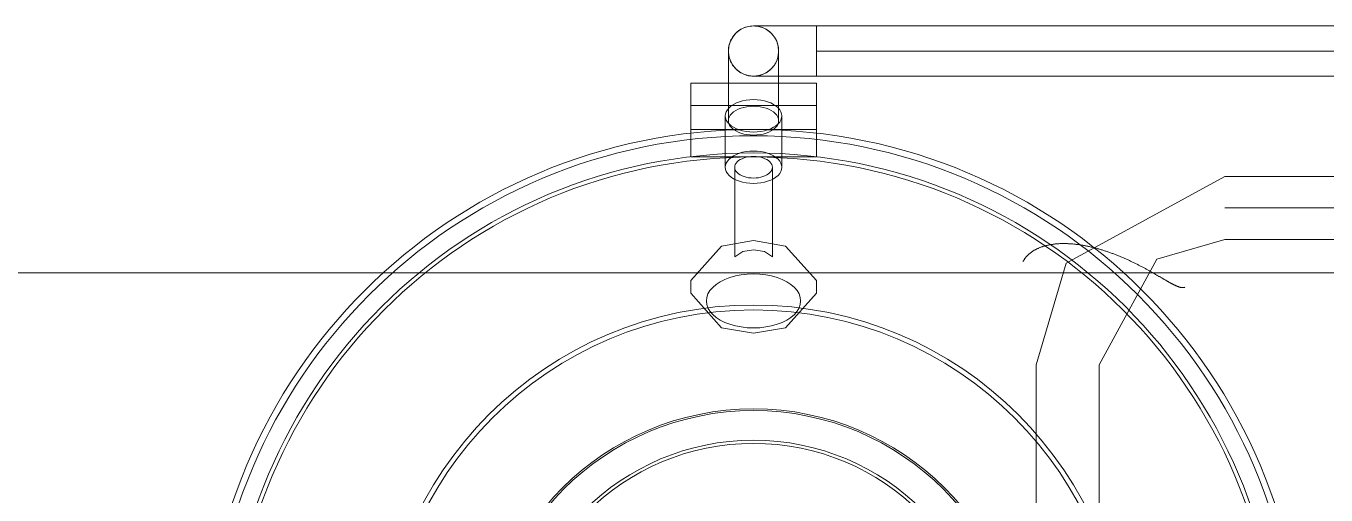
# Model space of a CAD drawing. Header units: millimetres. Extents: x -677815 to 476396, y -125373 to 39000.
# Drawn here: x 136773.7 to 137187.5, y 11929.2 to 12078.7 of the extents above; entities that cross this region are included whole.
import ezdxf

# ---------------------------------------------------------------- set-up
doc = ezdxf.new("R2010")
doc.units = ezdxf.units.MM
doc.layers.add('AM_BOR', color=4, linetype='Continuous', lineweight=25)
doc.layers.add('Xref building Toll$0$P-SANR-FIXT', color=6, linetype='Continuous', lineweight=9)
pattern_1 = [(90, (0, 0), (-406, 2e-14), [])]

# ---------------------------------------------------------------- blocks, each defined once
blk = doc.blocks.new('Xref building Toll$0$FP_229-MASTER GROUND FLOOR')
at = {"layer": 'Xref building Toll$0$P-SANR-FIXT'}
for p, q in [((232, 435), (232, 415)), ((248, 415), (248, 435))]:
    blk.add_line(p, q, dxfattribs=at)
blk = doc.blocks.new('Xref building Toll$0$FP_230-MASTER GROUND FLOOR')
at = {"layer": 'Xref building Toll$0$P-SANR-FIXT'}
blk.add_line((240, 443), (217.81, 443), dxfattribs=at)
blk = doc.blocks.new('Xref building Toll$0$FP_231-MASTER GROUND FLOOR')
at = {"layer": 'Xref building Toll$0$P-SANR-FIXT'}
blk.add_line((217.81, 427), (240, 427), dxfattribs=at)
blk = doc.blocks.new('Xref building Toll$0$FP_246-MASTER GROUND FLOOR')
at = {"layer": 'Xref building Toll$0$P-SANR-FIXT'}
blk.add_line((240, 245), (240, 415), dxfattribs=at)
blk = doc.blocks.new('Xref building Toll$0$FP_245-MASTER GROUND FLOOR')
at = {"layer": 'Xref building Toll$0$P-SANR-FIXT'}
for p, q in [((232, 415), (232, 245)), ((248, 245), (248, 415))]:
    blk.add_line(p, q, dxfattribs=at)
blk.add_blockref('Xref building Toll$0$FP_246-MASTER GROUND FLOOR', (0, 0), dxfattribs=at)
blk = doc.blocks.new('Xref building Toll$0$FP_250-MASTER GROUND FLOOR')
at = {"layer": 'Xref building Toll$0$P-SANR-FIXT'}
for p, q in [((173.06, 349.15), (172.91, 349.23)), ((173.2, 349.07), (173.06, 349.15)), ((173.34, 348.98), (173.2, 349.07)), ((173.48, 348.89), (173.34, 348.98)), ((173.62, 348.8), (173.48, 348.89)), ((173.76, 348.71), (173.62, 348.8)), ((173.9, 348.61), (173.76, 348.71)), ((174.03, 348.51), (173.9, 348.61)), ((174.16, 348.41), (174.03, 348.51)), ((174.29, 348.3), (174.16, 348.41)), ((174.42, 348.19), (174.29, 348.3)), ((174.55, 348.08), (174.42, 348.19)), ((174.67, 347.97), (174.55, 348.08)), ((174.8, 347.85), (174.67, 347.97)), ((174.92, 347.73), (174.8, 347.85)), ((175.04, 347.61), (174.92, 347.73)), ((175.16, 347.49), (175.04, 347.61)), ((175.28, 347.36), (175.16, 347.49)), ((175.39, 347.23), (175.28, 347.36)), ((175.5, 347.1), (175.39, 347.23)), ((175.62, 346.96), (175.5, 347.1)), ((175.73, 346.82), (175.62, 346.96)), ((175.83, 346.68), (175.73, 346.82)), ((175.94, 346.54), (175.83, 346.68)), ((176.04, 346.39), (175.94, 346.54)), ((176.15, 346.25), (176.04, 346.39)), ((176.25, 346.1), (176.15, 346.25)), ((176.34, 345.94), (176.25, 346.1)), ((176.44, 345.79), (176.34, 345.94)), ((176.53, 345.63), (176.44, 345.79)), ((176.63, 345.47), (176.53, 345.63)), ((176.72, 345.3), (176.63, 345.47)), ((176.81, 345.14), (176.72, 345.3)), ((176.89, 344.97), (176.81, 345.14)), ((176.98, 344.8), (176.89, 344.97)), ((177.06, 344.63), (176.98, 344.8)), ((177.14, 344.45), (177.06, 344.63)), ((177.22, 344.28), (177.14, 344.45)), ((177.29, 344.1), (177.22, 344.28)), ((177.37, 343.91), (177.29, 344.1)), ((177.44, 343.73), (177.37, 343.91)), ((177.51, 343.54), (177.44, 343.73)), ((177.58, 343.36), (177.51, 343.54)), ((177.65, 343.16), (177.58, 343.36)), ((177.71, 342.97), (177.65, 343.16)), ((177.77, 342.78), (177.71, 342.97)), ((177.83, 342.58), (177.77, 342.78)), ((177.89, 342.38), (177.83, 342.58)), ((177.95, 342.18), (177.89, 342.38)), ((178, 341.98), (177.95, 342.18)), ((178.05, 341.77), (178, 341.98)), ((178.1, 341.57), (178.05, 341.77)), ((178.15, 341.36), (178.1, 341.57)), ((178.19, 341.15), (178.15, 341.36)), ((178.24, 340.93), (178.19, 341.15)), ((178.28, 340.72), (178.24, 340.93)), ((178.32, 340.5), (178.28, 340.72)), ((178.36, 340.29), (178.32, 340.5)), ((178.39, 340.07), (178.36, 340.29)), ((178.42, 339.85), (178.39, 340.07)), ((178.45, 339.62), (178.42, 339.85)), ((178.48, 339.4), (178.45, 339.62)), ((178.51, 339.17), (178.48, 339.4)), ((178.53, 338.94), (178.51, 339.17)), ((178.56, 338.71), (178.53, 338.94)), ((178.58, 338.48), (178.56, 338.71)), ((178.6, 338.25), (178.58, 338.48)), ((178.61, 338.02), (178.6, 338.25)), ((178.63, 337.78), (178.61, 338.02)), ((178.64, 337.54), (178.63, 337.78)), ((178.65, 337.31), (178.64, 337.54)), ((178.66, 337.07), (178.65, 337.31)), ((178.65, 335.35), (178.66, 335.6)), ((178.65, 335.11), (178.65, 335.35)), ((178.66, 336.83), (178.66, 337.07)), ((178.67, 336.58), (178.66, 336.83)), ((178.66, 335.85), (178.67, 336.1)), ((178.66, 335.6), (178.66, 335.85)), ((178.67, 336.34), (178.67, 336.58)), ((178.67, 336.1), (178.67, 336.34)), ((178.24, 330.99), (178.28, 331.25)), ((178.28, 331.25), (178.32, 331.52)), ((178.32, 331.52), (178.36, 331.78)), ((178.36, 331.78), (178.39, 332.04)), ((178.39, 332.04), (178.42, 332.3)), ((178.42, 332.3), (178.45, 332.56)), ((178.45, 332.56), (178.48, 332.82)), ((178.48, 332.82), (178.51, 333.08)), ((178.51, 333.08), (178.53, 333.33)), ((178.53, 333.33), (178.55, 333.59)), ((178.55, 333.59), (178.57, 333.84)), ((178.57, 333.84), (178.59, 334.1)), ((178.59, 334.1), (178.61, 334.35)), ((178.61, 334.35), (178.62, 334.6)), ((178.62, 334.6), (178.63, 334.86)), ((178.63, 334.86), (178.65, 335.11)), ((177.38, 326.73), (177.44, 327)), ((177.44, 327), (177.51, 327.27)), ((177.51, 327.27), (177.57, 327.54)), ((177.57, 327.54), (177.63, 327.81)), ((177.63, 327.81), (177.69, 328.07)), ((177.69, 328.07), (177.75, 328.34)), ((177.75, 328.34), (177.81, 328.61)), ((177.81, 328.61), (177.86, 328.87)), ((177.86, 328.87), (177.92, 329.14)), ((177.92, 329.14), (177.97, 329.41)), ((177.97, 329.41), (178.02, 329.67)), ((178.02, 329.67), (178.07, 329.94)), ((178.07, 329.94), (178.11, 330.2)), ((178.11, 330.2), (178.16, 330.47)), ((178.16, 330.47), (178.2, 330.73)), ((178.2, 330.73), (178.24, 330.99)), ((176.2, 322.73), (176.29, 322.99)), ((176.29, 322.99), (176.37, 323.26)), ((176.37, 323.26), (176.46, 323.52)), ((176.46, 323.52), (176.54, 323.79)), ((176.54, 323.79), (176.63, 324.06)), ((176.63, 324.06), (176.71, 324.32)), ((176.71, 324.32), (176.79, 324.59)), ((176.79, 324.59), (176.87, 324.86)), ((176.87, 324.86), (176.94, 325.13)), ((176.94, 325.13), (177.02, 325.39)), ((177.02, 325.39), (177.09, 325.66)), ((177.09, 325.66), (177.17, 325.93)), ((177.17, 325.93), (177.24, 326.2)), ((177.24, 326.2), (177.31, 326.47)), ((177.31, 326.47), (177.38, 326.73)), ((174.64, 318.55), (174.75, 318.8)), ((174.75, 318.8), (174.85, 319.06)), ((174.85, 319.06), (174.95, 319.32)), ((174.95, 319.32), (175.05, 319.58)), ((175.05, 319.58), (175.16, 319.84)), ((175.16, 319.84), (175.26, 320.09)), ((175.26, 320.09), (175.36, 320.36)), ((175.36, 320.36), (175.45, 320.62)), ((175.45, 320.62), (175.55, 320.88)), ((175.55, 320.88), (175.65, 321.14)), ((175.65, 321.14), (175.74, 321.4)), ((175.74, 321.4), (175.84, 321.67)), ((175.84, 321.67), (175.93, 321.93)), ((175.93, 321.93), (176.02, 322.2)), ((176.02, 322.2), (176.11, 322.46)), ((176.11, 322.46), (176.2, 322.73)), ((172.76, 314.34), (172.87, 314.58)), ((172.87, 314.58), (172.99, 314.82)), ((172.99, 314.82), (173.1, 315.06)), ((173.1, 315.06), (173.22, 315.3)), ((173.22, 315.3), (173.33, 315.54)), ((173.33, 315.54), (173.44, 315.79)), ((173.44, 315.79), (173.55, 316.03)), ((173.55, 316.03), (173.67, 316.28)), ((173.67, 316.28), (173.78, 316.53)), ((173.78, 316.53), (173.89, 316.78)), ((173.89, 316.78), (174, 317.03)), ((174, 317.03), (174.11, 317.28)), ((174.11, 317.28), (174.21, 317.53)), ((174.21, 317.53), (174.32, 317.78)), ((174.32, 317.78), (174.43, 318.04)), ((174.43, 318.04), (174.54, 318.29)), ((174.54, 318.29), (174.64, 318.55)), ((170.67, 310.26), (170.78, 310.48)), ((170.78, 310.48), (170.9, 310.69)), ((170.9, 310.69), (171.01, 310.91)), ((171.01, 310.91), (171.13, 311.13)), ((171.13, 311.13), (171.25, 311.35)), ((171.25, 311.35), (171.36, 311.57)), ((171.36, 311.57), (171.48, 311.79)), ((171.48, 311.79), (171.6, 312.02)), ((171.6, 312.02), (171.71, 312.24)), ((171.71, 312.24), (171.83, 312.47)), ((171.83, 312.47), (171.95, 312.7)), ((171.95, 312.7), (172.06, 312.93)), ((172.06, 312.93), (172.18, 313.16)), ((172.18, 313.16), (172.3, 313.39)), ((172.3, 313.39), (172.41, 313.63)), ((172.41, 313.63), (172.53, 313.86)), ((172.53, 313.86), (172.64, 314.1)), ((172.64, 314.1), (172.76, 314.34)), ((168.33, 306.13), (168.43, 306.31)), ((168.43, 306.31), (168.54, 306.49)), ((168.54, 306.49), (168.65, 306.68)), ((168.65, 306.68), (168.75, 306.86)), ((168.75, 306.86), (168.86, 307.05)), ((168.86, 307.05), (168.97, 307.24)), ((168.97, 307.24), (169.08, 307.43)), ((169.08, 307.43), (169.19, 307.62)), ((169.19, 307.62), (169.3, 307.81)), ((169.3, 307.81), (169.41, 308.01)), ((169.41, 308.01), (169.52, 308.21)), ((169.52, 308.21), (169.63, 308.4)), ((169.63, 308.4), (169.75, 308.6)), ((169.75, 308.6), (169.86, 308.81)), ((169.86, 308.81), (169.98, 309.01)), ((169.98, 309.01), (170.09, 309.21)), ((170.09, 309.21), (170.2, 309.42)), ((170.2, 309.42), (170.32, 309.63)), ((170.32, 309.63), (170.43, 309.84)), ((170.43, 309.84), (170.55, 310.05)), ((170.55, 310.05), (170.67, 310.26)), ((165.92, 301.95), (165.99, 302.08)), ((165.99, 302.08), (166.07, 302.21)), ((166.07, 302.21), (166.14, 302.35)), ((166.14, 302.35), (166.22, 302.49)), ((166.22, 302.49), (166.29, 302.62)), ((166.29, 302.62), (166.37, 302.76)), ((166.37, 302.76), (166.45, 302.91)), ((166.45, 302.91), (166.54, 303.05)), ((166.54, 303.05), (166.62, 303.2)), ((166.62, 303.2), (166.7, 303.35)), ((166.7, 303.35), (166.79, 303.49)), ((166.79, 303.49), (166.88, 303.65)), ((166.88, 303.65), (166.97, 303.8)), ((166.97, 303.8), (167.06, 303.95)), ((167.06, 303.95), (167.15, 304.11)), ((167.15, 304.11), (167.24, 304.27)), ((167.24, 304.27), (167.33, 304.43)), ((167.33, 304.43), (167.43, 304.59)), ((167.43, 304.59), (167.52, 304.76)), ((167.52, 304.76), (167.62, 304.92)), ((167.62, 304.92), (167.72, 305.09)), ((167.72, 305.09), (167.82, 305.26)), ((167.82, 305.26), (167.92, 305.43)), ((167.92, 305.43), (168.02, 305.6)), ((168.02, 305.6), (168.12, 305.78)), ((168.12, 305.78), (168.22, 305.95)), ((168.22, 305.95), (168.33, 306.13)), ((164.62, 298.49), (164.63, 298.56)), ((164.62, 298.41), (164.62, 298.49)), ((164.62, 298.34), (164.62, 298.41)), ((164.63, 298.27), (164.62, 298.34)), ((164.63, 298.64), (164.64, 298.72)), ((164.63, 298.56), (164.63, 298.64)), ((164.63, 298.2), (164.63, 298.27)), ((164.64, 298.13), (164.63, 298.2)), ((164.64, 298.72), (164.65, 298.8)), ((164.65, 298.06), (164.64, 298.13)), ((164.65, 298.8), (164.66, 298.88)), ((164.67, 298), (164.65, 298.06)), ((164.66, 298.88), (164.68, 298.96)), ((164.68, 297.93), (164.67, 298)), ((164.68, 298.96), (164.7, 299.04)), ((164.7, 297.87), (164.68, 297.93)), ((164.7, 299.04), (164.71, 299.13)), ((164.71, 299.13), (164.74, 299.22)), ((164.74, 299.22), (164.76, 299.31)), ((164.76, 299.31), (164.78, 299.4)), ((164.78, 299.4), (164.81, 299.49)), ((164.81, 299.49), (164.84, 299.58)), ((164.84, 299.58), (164.87, 299.68)), ((164.87, 299.68), (164.91, 299.78)), ((164.91, 299.78), (164.94, 299.88)), ((164.94, 299.88), (164.98, 299.98)), ((164.98, 299.98), (165.02, 300.08)), ((165.02, 300.08), (165.07, 300.18)), ((165.07, 300.18), (165.11, 300.29)), ((165.11, 300.29), (165.16, 300.4)), ((165.16, 300.4), (165.2, 300.5)), ((165.2, 300.5), (165.25, 300.62)), ((165.25, 300.62), (165.31, 300.73)), ((165.31, 300.73), (165.36, 300.84)), ((165.36, 300.84), (165.41, 300.96)), ((165.41, 300.96), (165.47, 301.08)), ((165.47, 301.08), (165.53, 301.19)), ((165.53, 301.19), (165.59, 301.32)), ((165.59, 301.32), (165.65, 301.44)), ((165.65, 301.44), (165.72, 301.56)), ((165.72, 301.56), (165.79, 301.69)), ((165.79, 301.69), (165.85, 301.82)), ((165.85, 301.82), (165.92, 301.95)), ((164.72, 297.81), (164.7, 297.87)), ((164.74, 297.75), (164.72, 297.81)), ((164.77, 297.69), (164.74, 297.75))]:
    blk.add_line(p, q, dxfattribs=at)
blk = doc.blocks.new('Xref building Toll$0$FP_249-MASTER GROUND FLOOR')
at = {"layer": 'Xref building Toll$0$P-SANR-FIXT', "flags": 128}
for points in [[(200, 285), (172.42, 335.49), (140, 345)], [(140, 325), (173.66, 306.61), (180, 285)]]:
    blk.add_lwpolyline(points, dxfattribs=at)
at = {"layer": 'Xref building Toll$0$P-SANR-FIXT'}
blk.add_blockref('Xref building Toll$0$FP_250-MASTER GROUND FLOOR', (0, 0), dxfattribs=at)
blk = doc.blocks.new('Xref building Toll$0$FP_252-MASTER GROUND FLOOR')
at = {"layer": 'Xref building Toll$0$P-SANR-FIXT'}
blk.add_line((190, 185), (190, 285), dxfattribs=at)
blk = doc.blocks.new('Xref building Toll$0$FP_251-MASTER GROUND FLOOR')
at = {"layer": 'Xref building Toll$0$P-SANR-FIXT'}
for p, q in [((180, 285), (180, 185)), ((200, 185), (200, 285))]:
    blk.add_line(p, q, dxfattribs=at)
blk.add_blockref('Xref building Toll$0$FP_252-MASTER GROUND FLOOR', (0, 0), dxfattribs=at)
blk = doc.blocks.new('Xref building Toll$0$FP_262-MASTER GROUND FLOOR')
at = {"layer": 'Xref building Toll$0$P-SANR-FIXT'}
for p, q in [((140, 345), (-60, 345)), ((-60, 325), (140, 325))]:
    blk.add_line(p, q, dxfattribs=at)
blk = doc.blocks.new('Xref building Toll$0$Safety_Shower_amp_Eye_Wash_6042 - Existing-1629958-MASTER GROUND FLOOR')
at = {"layer": 'Xref building Toll$0$P-SANR-FIXT'}
h = blk.add_hatch(dxfattribs=at)
h.set_pattern_fill('FP_312', color=256, style=0, pattern_type=2)
h.set_pattern_definition(pattern_1)
edge = h.paths.add_edge_path(flags=0)
edge.add_arc((40, 435), 166.25, 180, 360)
edge.add_arc((40, 435), 166.25, 360, 540)
edge = h.paths.add_edge_path(flags=0)
edge.add_arc((40, 435), 175, 180, 360)
edge.add_arc((40, 435), 175, 360, 540)
h = blk.add_hatch(dxfattribs=at)
h.set_pattern_fill('FP_312', color=256, style=0, pattern_type=2)
h.set_pattern_definition(pattern_1)
edge = h.paths.add_edge_path(flags=0)
edge.add_arc((40, 435), 76, 180, 360)
edge.add_arc((40, 435), 76, 360, 540)
edge = h.paths.add_edge_path(flags=0)
edge.add_arc((40, 435), 85.46, 180, 360)
edge.add_arc((40, 435), 85.46, 360, 540)
h = blk.add_hatch(dxfattribs=at)
h.set_pattern_fill('FP_311', color=256, style=0, pattern_type=2)
h.set_pattern_definition([(180, (0, 0), (-5e-14, -406), [])])
edge = h.paths.add_edge_path(flags=0)
edge.add_arc((40, 435), 75, 90, 270)
edge.add_arc((40, 435), 75, 270, 450)
edge = h.paths.add_edge_path(flags=0)
edge.add_arc((40, 435), 20, 270, 450)
edge.add_arc((40, 435), 20, 90, 270)
h = blk.add_hatch(dxfattribs=at)
h.set_pattern_fill('FP_310', color=256, style=0, pattern_type=2)
h.set_pattern_definition([(0, (-456.03, 435), (0, 406), [])])
h.paths.add_polyline_path([(222.62, 455), (222.62, 415), (206.25, 415), (206.25, 455)], flags=0)
h = blk.add_hatch(dxfattribs=at)
h.set_pattern_fill('FP_309', color=256, style=0, pattern_type=2)
h.set_pattern_definition([(180, (628.64, 435), (-5e-14, -406), [])])
h.paths.add_polyline_path([(229.8, 455), (229.8, 415), (222.62, 415), (222.62, 455)], flags=0)
h = blk.add_hatch(dxfattribs=at)
h.set_pattern_fill('FP_303', color=256, style=0, pattern_type=2)
h.set_pattern_definition([(0, (-575, 435), (0, 406), [])])
edge = h.paths.add_edge_path(flags=0)
edge.add_ellipse((217.81, 435), major_axis=(0, 8), ratio=0.573576, start_angle=90, end_angle=270)
edge.add_ellipse((217.81, 435), major_axis=(0, 8), ratio=0.573576, start_angle=270, end_angle=450)
for p, q in [((166.86, 455), (162.84, 455)), ((215, 455), (206.25, 455)), ((206.25, 455), (222.62, 455)), ((206.25, 415), (206.25, 455)), ((229.8, 455), (215, 455)), ((215, 415), (215, 455)), ((222.62, 455), (229.8, 455)), ((222.62, 455), (222.62, 415)), ((229.8, 415), (229.8, 455)), ((219.36, 444), (202.98, 444)), ((202.98, 441), (174.47, 441)), ((174.47, 441), (174.47, 441)), ((174.47, 429), (202.98, 429)), ((174.47, 429), (174.47, 429)), ((202.98, 426), (219.36, 426)), ((162.84, 415), (166.86, 415)), ((222.62, 415), (206.25, 415)), ((206.25, 415), (215, 415)), ((215, 415), (229.8, 415)), ((229.8, 415), (222.62, 415)), ((232, 415), (248, 415)), ((248, 415), (232, 415)), ((248, 415), (232, 415)), ((232, 415), (248, 415))]:
    blk.add_line(p, q, dxfattribs=at)
at = {"layer": 'Xref building Toll$0$P-SANR-FIXT', "flags": 128}
for points in [[(162.84, 455), (151.82, 445.22), (150.09, 435)], [(166.86, 455), (177.88, 445.22), (179.61, 435)], [(174.47, 441), (176.13, 438.45), (176.63, 435)], [(162.84, 415), (151.82, 424.78), (150.09, 435)], [(166.86, 415), (177.88, 424.78), (179.61, 435)], [(174.47, 429), (176.13, 431.55), (176.63, 435)]]:
    blk.add_lwpolyline(points, dxfattribs=at)
at = {"layer": 'Xref building Toll$0$P-SANR-FIXT'}
for centre, radius, start, end in [((40, 435), 175, 360, 180), ((40, 435), 175, 0, 180), ((40, 435), 173, 0, 180), ((40, 435), 173, 0, 180), ((40, 435), 167.53, 0, 180), ((40, 435), 166.25, 0, 180), ((40, 435), 119.08, 0, 180), ((40, 435), 117.53, 0, 180), ((40, 435), 86, 0, 180), ((40, 435), 85.46, 0, 180), ((40, 435), 76, 0, 180), ((40, 435), 76, 0, 180), ((40, 435), 75, 270, 90), ((40, 435), 75, 270, 90), ((240, 435), 8, 360, 180), ((240, 435), 8, 0, 180), ((40, 435), 175, 180, 360), ((40, 435), 175, 180, 0), ((40, 435), 173, 180, 360), ((40, 435), 173, 180, 0), ((40, 435), 167.53, 180, 0), ((40, 435), 166.25, 180, 360), ((40, 435), 119.08, 180, 360), ((40, 435), 117.53, 180, 0), ((40, 435), 86, 180, 360), ((40, 435), 85.46, 180, 0), ((40, 435), 76, 180, 360), ((40, 435), 76, 180, 0), ((240, 435), 8, 180, 360), ((240, 435), 8, 180, 0)]:
    blk.add_arc(centre, radius, start, end, dxfattribs=at)
for centre, major_axis, start_param, end_param in [((160.39, 435), (0, 15), 4.712389, 7.853982), ((202.98, 435), (0, 9), 4.712389, 7.853982), ((217.81, 435), (0, 8), 4.712389, 7.853982), ((219.36, 435), (0, 9), 4.712389, 7.853982), ((202.98, 435), (0, 6), 4.712389, 7.853982), ((160.39, 435), (0, 15), 1.570796, 4.712389), ((202.98, 435), (0, 9), 1.570796, 4.712389), ((202.98, 435), (0, 6), 1.570796, 4.712389), ((217.81, 435), (0, 8), 1.570796, 4.712389), ((219.36, 435), (0, 9), 1.570796, 4.712389)]:
    blk.add_ellipse(centre, major_axis=major_axis, ratio=0.573576, start_param=start_param, end_param=end_param, dxfattribs=at)
for points, knots in [([(248, 435), (248, 435.7), (247.86, 436.75), (247.41, 438.07), (247.03, 438.85), (246.66, 439.45), (246.25, 440.02), (245.79, 440.54), (245.28, 441.02), (244.74, 441.46), (244.01, 441.95), (243.07, 442.41), (241.75, 442.86), (240, 443.09), (238.25, 442.86), (236.93, 442.41), (235.99, 441.95), (235.26, 441.46), (234.72, 441.02), (234.21, 440.54), (233.64, 439.88), (233.15, 439.16), (232.82, 438.54), (232.53, 437.9), (232.14, 436.75), (232, 435.7), (232, 435)], [0, 0, 0, 0, 0.083333, 0.125, 0.166667, 0.1875, 0.208333, 0.25, 0.270833, 0.291667, 0.333333, 0.375, 0.416667, 0.5, 0.583333, 0.625, 0.666667, 0.708333, 0.729167, 0.75, 0.791667, 0.833333, 0.854167, 0.875, 0.916667, 1, 1, 1, 1]), ([(248, 435), (248, 435.7), (247.82, 437.09), (247.01, 439.05), (245.94, 440.44), (244.88, 441.36), (244.01, 441.95), (243.07, 442.41), (242.08, 442.75), (241.05, 442.95), (240, 443.02), (238.95, 442.95), (237.92, 442.75), (236.93, 442.41), (235.99, 441.95), (235.12, 441.36), (234.06, 440.44), (232.99, 439.05), (232.18, 437.09), (232, 435.7), (232, 435)], [0, 0, 0, 0, 0.083333, 0.166667, 0.25, 0.291667, 0.333333, 0.375, 0.416667, 0.458333, 0.5, 0.541667, 0.583333, 0.625, 0.666667, 0.708333, 0.75, 0.833333, 0.916667, 1, 1, 1, 1]), ([(232, 435), (232, 434.3), (232.14, 433.25), (232.59, 431.93), (232.97, 431.15), (233.34, 430.55), (233.75, 429.98), (234.21, 429.46), (234.72, 428.98), (235.26, 428.54), (235.99, 428.05), (236.93, 427.59), (238.25, 427.14), (240, 426.91), (241.75, 427.14), (243.07, 427.59), (244.01, 428.05), (244.74, 428.54), (245.28, 428.98), (245.79, 429.46), (246.36, 430.12), (246.85, 430.84), (247.18, 431.46), (247.47, 432.1), (247.86, 433.25), (248, 434.3), (248, 435)], [0, 0, 0, 0, 0.083333, 0.125, 0.166667, 0.1875, 0.208333, 0.25, 0.270833, 0.291667, 0.333333, 0.375, 0.416667, 0.5, 0.583333, 0.625, 0.666667, 0.708333, 0.729167, 0.75, 0.791667, 0.833333, 0.854167, 0.875, 0.916667, 1, 1, 1, 1]), ([(232, 435), (232, 434.3), (232.18, 432.91), (232.99, 430.95), (234.06, 429.56), (235.12, 428.64), (235.99, 428.05), (236.93, 427.59), (237.92, 427.25), (238.95, 427.05), (240, 426.98), (241.05, 427.05), (242.08, 427.25), (243.07, 427.59), (244.01, 428.05), (244.88, 428.64), (245.94, 429.56), (247.01, 430.95), (247.82, 432.91), (248, 434.3), (248, 435)], [0, 0, 0, 0, 0.083333, 0.166667, 0.25, 0.291667, 0.333333, 0.375, 0.416667, 0.458333, 0.5, 0.541667, 0.583333, 0.625, 0.666667, 0.708333, 0.75, 0.833333, 0.916667, 1, 1, 1, 1])]:
    blk.add_open_spline(points, degree=3, knots=knots, dxfattribs=at)
for name in ['Xref building Toll$0$FP_230-MASTER GROUND FLOOR', 'Xref building Toll$0$FP_229-MASTER GROUND FLOOR', 'Xref building Toll$0$FP_231-MASTER GROUND FLOOR', 'Xref building Toll$0$FP_245-MASTER GROUND FLOOR', 'Xref building Toll$0$FP_249-MASTER GROUND FLOOR', 'Xref building Toll$0$FP_262-MASTER GROUND FLOOR', 'Xref building Toll$0$FP_251-MASTER GROUND FLOOR']:
    blk.add_blockref(name, (0, 0), dxfattribs=at)
blk = doc.blocks.new('Xref building Toll$0$Shower Stall-2D - Shower Stall-2D-1628917-MASTER GROUND FLOOR')
at = {"layer": 'Xref building Toll$0$P-SANR-FIXT'}
blk.add_line((0, 1260), (1260, 1260), dxfattribs=at)
blk = doc.blocks.new('Xref building Toll$0$building block 28092016')
at = {"layer": 'Xref building Toll$0$P-SANR-FIXT', "rotation": 90}
blk.add_blockref('Xref building Toll$0$Safety_Shower_amp_Eye_Wash_6042 - Existing-1629958-MASTER GROUND FLOOR', (859989.92, -659668.77), dxfattribs=at)
at = {"layer": 'Xref building Toll$0$P-SANR-FIXT'}
blk.add_blockref('Xref building Toll$0$Shower Stall-2D - Shower Stall-2D-1628917-MASTER GROUND FLOOR', (858679.92, -660759.46), dxfattribs=at)
blk = doc.blocks.new('Xref building Toll')
blk.add_blockref('Xref building Toll$0$building block 28092016', (-722549.64, 671499.46))

msp = doc.modelspace()

# ---------------------------------------------------------------- block references
at = {"layer": 'AM_BOR'}
msp.add_blockref('Xref building Toll', (0, 0), dxfattribs=at)

doc.saveas('drawing.dxf')
